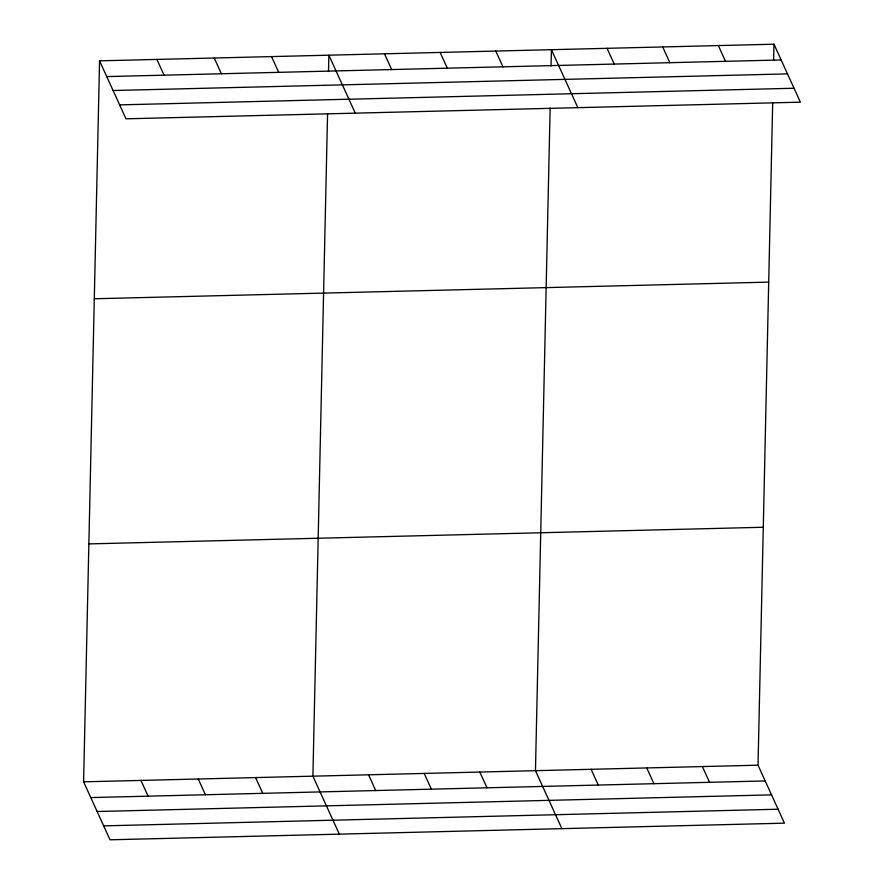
<?xml version="1.0" encoding="UTF-8"?>
<svg xmlns="http://www.w3.org/2000/svg" width="884" height="884" viewBox="0 0 884 884"><rect width="100%" height="100%" fill="white"/><g stroke="black" fill="none" stroke-linecap="round" stroke-linejoin="round"><path stroke-width="1.33" d="M772.682 102.666L758.019 765.19L784.439 823.159L110.025 839.8L83.604 781.832L99.56 60.841L773.975 44.2L800.396 102.168L125.981 118.81L99.56 60.841M327.566 113.638L312.903 776.174L339.323 834.142M328.505 71.493L328.859 55.184L355.28 113.152M550.124 108.157L535.461 770.682L561.881 828.651M551.063 66.002L551.417 49.692L577.838 107.66M773.611 60.51L773.975 44.2M106.743 76.588L781.158 59.946M113.097 90.522L787.5 73.88M119.638 104.876L794.042 88.245M94.301 298.759L768.704 282.129M88.875 543.903L763.279 527.262M83.604 781.832L758.019 765.19M90.787 797.578L765.19 780.937M97.13 811.512L771.544 794.871M103.671 825.866L778.086 809.225M718.338 45.57L725.51 61.328M662.702 46.94L669.873 62.698M607.054 48.322L614.236 64.068M495.78 51.062L502.963 66.819M440.144 52.432L447.315 68.19M384.507 53.814L391.678 69.56M702.371 766.561L709.554 782.318M646.734 767.931L653.917 783.688M271.543 56.598L278.714 72.344M591.098 769.301L598.28 785.058M214.215 58.012L221.398 73.759M156.888 59.427L164.07 75.173M479.824 772.052L486.996 787.799M424.187 773.423L431.359 789.18M368.54 774.793L375.722 790.55M255.575 777.589L262.758 793.335M198.259 779.003L205.431 794.749M140.932 780.417L148.114 796.164"/></g></svg>
